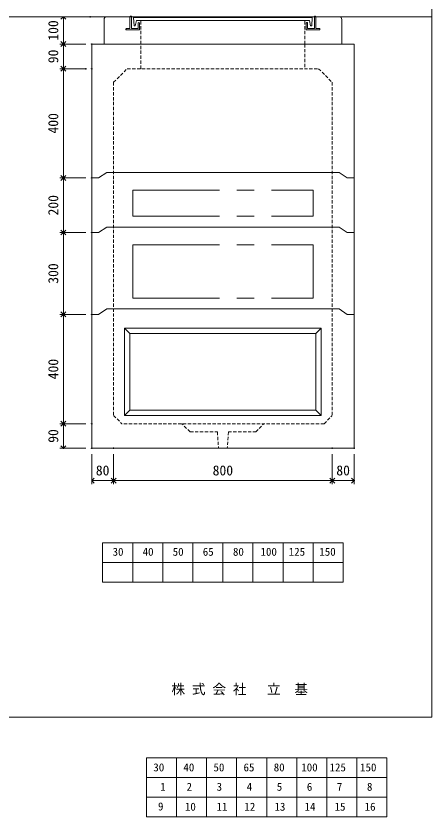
# Model space of a CAD drawing. Units: millimetres, scale not verified. Extents: x -4890 to 18490, y -2320 to 2320.
# Drawn here: x 3368 to 4890, y -2320 to 613 of the extents above; entities that cross this region are included whole.
import ezdxf
from ezdxf.enums import TextEntityAlignment as Align

# ---------------------------------------------------------------- set-up
doc = ezdxf.new("R2010")
doc.units = ezdxf.units.MM
doc.header["$LTSCALE"] = 10
doc.header["$PDMODE"] = 32
doc.header["$PDSIZE"] = 2
doc.linetypes.add('DASHED1', pattern=[1.8, 1.2, -0.6])
doc.linetypes.add('USER2', pattern=[50.8, 31.75, -6.35, 6.35, -6.35])
doc.layers.add('0-1_Defpoints', color=7, linetype='Continuous')
for name, color, linetype, lineweight in [('0-2_waku', 7, 'Continuous', 18), ('0-3_gaikei', 7, 'Continuous', 18), ('0-4_kakure', 7, 'DASHED1', 5), ('0-5_sunpou', 7, 'Continuous', 5), ('0-9_uchigawa', 6, 'Continuous', 18), ('0-B_futa', 3, 'Continuous', 18), ('0-C_GL', 4, 'Continuous', 18), ('0-E_文字１', 7, 'Continuous', 18), ('1-3_uchigawa2', 6, 'USER2', 18), ('1-5_文字２', 7, 'Continuous', 5)]:
    doc.layers.add(name, color=color, linetype=linetype, lineweight=lineweight)
doc.styles.add('ＭＳ ゴシック', font='')
doc.styles.get('ＭＳ ゴシック').set_extended_font_data('MS Gothic')

# ---------------------------------------------------------------- blocks, each defined once
blk = doc.blocks.new('_Open90')
at = {"layer": '0-5_sunpou'}
blk.add_line((0, 0), (-1, 0), dxfattribs=at)
blk.add_lwpolyline([(-0.5, 0.5), (0, 0), (-0.5, -0.5)], dxfattribs=at)
blk = doc.blocks.new('D54')
at = {"layer": '0-1_Defpoints'}
for p in [(5092.32, 1704.36), (4988.83, 1304.36), (5092.32, 1304.36)]:
    blk.add_point(p, dxfattribs=at)
at = {"layer": '0-5_sunpou'}
for p, q in [((5070.32, 1704.36), (4975.83, 1704.36)), ((4988.83, 1686.36), (4988.83, 1322.36)), ((5070.32, 1304.36), (4975.83, 1304.36))]:
    blk.add_line(p, q, dxfattribs=at)
at = {"layer": '0-5_sunpou', "xscale": 18, "yscale": 18}
for p, rotation in [((4988.83, 1704.36), 90), ((4988.83, 1304.36), 270)]:
    blk.add_blockref('_Open90', p, dxfattribs=dict(at, rotation=rotation))
at = {"layer": '0-5_sunpou', "style": 'ＭＳ ゴシック'}
blk.add_text('400', height=36.66, rotation=90, dxfattribs=at).set_placement((4980.83, 1466.86), align=Align.BOTTOM_LEFT)
blk = doc.blocks.new('D55')
at = {"layer": '0-1_Defpoints'}
for p in [(5092.32, 1304.36), (4988.83, 1214.36), (5092.32, 1214.36)]:
    blk.add_point(p, dxfattribs=at)
at = {"layer": '0-5_sunpou'}
for p, q in [((5070.32, 1304.36), (4975.83, 1304.36)), ((4988.83, 1286.36), (4988.83, 1232.36)), ((5070.32, 1214.36), (4975.83, 1214.36))]:
    blk.add_line(p, q, dxfattribs=at)
at = {"layer": '0-5_sunpou', "xscale": 18, "yscale": 18}
for p, rotation in [((4988.83, 1304.36), 90), ((4988.83, 1214.36), 270)]:
    blk.add_blockref('_Open90', p, dxfattribs=dict(at, rotation=rotation))
at = {"layer": '0-5_sunpou', "style": 'ＭＳ ゴシック'}
blk.add_text('90', height=36.66, rotation=90, dxfattribs=at).set_placement((4980.83, 1234.36), align=Align.BOTTOM_LEFT)
blk = doc.blocks.new('D56')
at = {"layer": '0-1_Defpoints'}
for p in [(5092.32, 1214.36), (5172.32, 1214.36), (5172.32, 1095.97)]:
    blk.add_point(p, dxfattribs=at)
at = {"layer": '0-5_sunpou'}
for p, q in [((5092.32, 1192.36), (5092.32, 1082.97)), ((5172.32, 1192.36), (5172.32, 1082.97)), ((5110.32, 1095.97), (5154.32, 1095.97))]:
    blk.add_line(p, q, dxfattribs=at)
at = {"layer": '0-5_sunpou', "xscale": 18, "yscale": 18, "rotation": 180}
blk.add_blockref('_Open90', (5092.32, 1095.97), dxfattribs=at)
at = {"layer": '0-5_sunpou', "xscale": 18, "yscale": 18}
blk.add_blockref('_Open90', (5172.32, 1095.97), dxfattribs=at)
at = {"layer": '0-5_sunpou', "style": 'ＭＳ ゴシック'}
blk.add_text('80', height=36.66, dxfattribs=at).set_placement((5107.32, 1103.97), align=Align.BOTTOM_LEFT)
blk = doc.blocks.new('D57')
at = {"layer": '0-1_Defpoints'}
for p in [(5172.32, 1214.36), (5972.32, 1214.36), (5972.32, 1095.97)]:
    blk.add_point(p, dxfattribs=at)
at = {"layer": '0-5_sunpou'}
for p, q in [((5172.32, 1192.36), (5172.32, 1082.97)), ((5972.32, 1192.36), (5972.32, 1082.97)), ((5190.32, 1095.97), (5954.32, 1095.97))]:
    blk.add_line(p, q, dxfattribs=at)
at = {"layer": '0-5_sunpou', "xscale": 18, "yscale": 18, "rotation": 180}
blk.add_blockref('_Open90', (5172.32, 1095.97), dxfattribs=at)
at = {"layer": '0-5_sunpou', "xscale": 18, "yscale": 18}
blk.add_blockref('_Open90', (5972.32, 1095.97), dxfattribs=at)
at = {"layer": '0-5_sunpou', "style": 'ＭＳ ゴシック'}
blk.add_text('800', height=36.66, dxfattribs=at).set_placement((5534.82, 1103.97), align=Align.BOTTOM_LEFT)
blk = doc.blocks.new('D58')
at = {"layer": '0-1_Defpoints'}
for p in [(5972.32, 1214.36), (6052.32, 1214.36), (6052.32, 1095.97)]:
    blk.add_point(p, dxfattribs=at)
at = {"layer": '0-5_sunpou'}
for p, q in [((5972.32, 1192.36), (5972.32, 1082.97)), ((6052.32, 1192.36), (6052.32, 1082.97)), ((5990.32, 1095.97), (6034.32, 1095.97))]:
    blk.add_line(p, q, dxfattribs=at)
at = {"layer": '0-5_sunpou', "xscale": 18, "yscale": 18, "rotation": 180}
blk.add_blockref('_Open90', (5972.32, 1095.97), dxfattribs=at)
at = {"layer": '0-5_sunpou', "xscale": 18, "yscale": 18}
blk.add_blockref('_Open90', (6052.32, 1095.97), dxfattribs=at)
at = {"layer": '0-5_sunpou', "style": 'ＭＳ ゴシック'}
blk.add_text('80', height=36.66, dxfattribs=at).set_placement((5987.32, 1103.97), align=Align.BOTTOM_LEFT)
blk = doc.blocks.new('D59')
at = {"layer": '0-1_Defpoints'}
for p in [(5086.77, 2794.36), (4988.83, 2694.36), (5092.32, 2694.36)]:
    blk.add_point(p, dxfattribs=at)
at = {"layer": '0-5_sunpou'}
for p, q in [((5064.77, 2794.36), (4975.83, 2794.36)), ((4988.83, 2776.36), (4988.83, 2712.36)), ((5070.32, 2694.36), (4975.83, 2694.36))]:
    blk.add_line(p, q, dxfattribs=at)
at = {"layer": '0-5_sunpou', "xscale": 18, "yscale": 18}
for p, rotation in [((4988.83, 2794.36), 90), ((4988.83, 2694.36), 270)]:
    blk.add_blockref('_Open90', p, dxfattribs=dict(at, rotation=rotation))
at = {"layer": '0-5_sunpou', "style": 'ＭＳ ゴシック'}
blk.add_text('100', height=36.66, rotation=90, dxfattribs=at).set_placement((4980.83, 2706.86), align=Align.BOTTOM_LEFT)
blk = doc.blocks.new('D60')
at = {"layer": '0-1_Defpoints'}
for p in [(5092.32, 2694.36), (4988.83, 2604.36), (5092.32, 2604.36)]:
    blk.add_point(p, dxfattribs=at)
at = {"layer": '0-5_sunpou'}
for p, q in [((5070.32, 2694.36), (4975.83, 2694.36)), ((4988.83, 2676.36), (4988.83, 2622.36)), ((5070.32, 2604.36), (4975.83, 2604.36))]:
    blk.add_line(p, q, dxfattribs=at)
at = {"layer": '0-5_sunpou', "xscale": 18, "yscale": 18}
for p, rotation in [((4988.83, 2694.36), 90), ((4988.83, 2604.36), 270)]:
    blk.add_blockref('_Open90', p, dxfattribs=dict(at, rotation=rotation))
at = {"layer": '0-5_sunpou', "style": 'ＭＳ ゴシック'}
blk.add_text('90', height=36.66, rotation=90, dxfattribs=at).set_placement((4980.83, 2624.36), align=Align.BOTTOM_LEFT)
blk = doc.blocks.new('D61')
at = {"layer": '0-1_Defpoints'}
for p in [(5070.32, 2604.36), (4988.83, 2204.36), (5092.32, 2204.36)]:
    blk.add_point(p, dxfattribs=at)
at = {"layer": '0-5_sunpou'}
for p, q in [((5048.32, 2604.36), (4975.83, 2604.36)), ((4988.83, 2586.36), (4988.83, 2222.36)), ((5070.32, 2204.36), (4975.83, 2204.36))]:
    blk.add_line(p, q, dxfattribs=at)
at = {"layer": '0-5_sunpou', "xscale": 18, "yscale": 18}
for p, rotation in [((4988.83, 2604.36), 90), ((4988.83, 2204.36), 270)]:
    blk.add_blockref('_Open90', p, dxfattribs=dict(at, rotation=rotation))
at = {"layer": '0-5_sunpou', "style": 'ＭＳ ゴシック'}
blk.add_text('400', height=36.66, rotation=90, dxfattribs=at).set_placement((4980.83, 2366.86), align=Align.BOTTOM_LEFT)
blk = doc.blocks.new('D62')
at = {"layer": '0-1_Defpoints'}
for p in [(5092.32, 2204.36), (4988.83, 2004.36), (5092.32, 2004.36)]:
    blk.add_point(p, dxfattribs=at)
at = {"layer": '0-5_sunpou'}
for p, q in [((5070.32, 2204.36), (4975.83, 2204.36)), ((4988.83, 2186.36), (4988.83, 2022.36)), ((5070.32, 2004.36), (4975.83, 2004.36))]:
    blk.add_line(p, q, dxfattribs=at)
at = {"layer": '0-5_sunpou', "xscale": 18, "yscale": 18}
for p, rotation in [((4988.83, 2204.36), 90), ((4988.83, 2004.36), 270)]:
    blk.add_blockref('_Open90', p, dxfattribs=dict(at, rotation=rotation))
at = {"layer": '0-5_sunpou', "style": 'ＭＳ ゴシック'}
blk.add_text('200', height=36.66, rotation=90, dxfattribs=at).set_placement((4980.83, 2066.86), align=Align.BOTTOM_LEFT)
blk = doc.blocks.new('D63')
at = {"layer": '0-1_Defpoints'}
for p in [(5092.32, 2004.36), (4988.83, 1704.36), (5092.32, 1704.36)]:
    blk.add_point(p, dxfattribs=at)
at = {"layer": '0-5_sunpou'}
for p, q in [((5070.32, 2004.36), (4975.83, 2004.36)), ((4988.83, 1986.36), (4988.83, 1722.36)), ((5070.32, 1704.36), (4975.83, 1704.36))]:
    blk.add_line(p, q, dxfattribs=at)
at = {"layer": '0-5_sunpou', "xscale": 18, "yscale": 18}
for p, rotation in [((4988.83, 2004.36), 90), ((4988.83, 1704.36), 270)]:
    blk.add_blockref('_Open90', p, dxfattribs=dict(at, rotation=rotation))
at = {"layer": '0-5_sunpou', "style": 'ＭＳ ゴシック'}
blk.add_text('300', height=36.66, rotation=90, dxfattribs=at).set_placement((4980.83, 1816.86), align=Align.BOTTOM_LEFT)

msp = doc.modelspace()

# ---------------------------------------------------------------- linework, layer by layer
at = {"layer": '0-2_waku'}
for p, q in [((3685, -1315.95), (3685, -1459.95)), ((3685, -1315.95), (3685, -1459.95)), ((3685, -1315.95), (3685, -1459.95)), ((3685, -1315.95), (3685, -1459.95)), ((3685, -1315.95), (4565, -1315.95)), ((3795, -1315.95), (3795, -1459.95)), ((3905, -1315.95), (3905, -1459.95)), ((3905, -1315.95), (3905, -1459.95)), ((4015, -1315.95), (4015, -1459.95)), ((4125, -1315.95), (4125, -1459.95)), ((4235, -1315.95), (4235, -1459.95)), ((4345, -1315.95), (4345, -1459.95)), ((4455, -1315.95), (4455, -1459.95)), ((4565, -1315.95), (4565, -1459.95)), ((3685, -1387.95), (4565, -1387.95)), ((3685, -1459.95), (4565, -1459.95)), ((-1230, -1954.95), (4890, -1954.95)), ((-1230, -1954.95), (4890, -1954.95))]:
    msp.add_line(p, q, dxfattribs=at)
msp.add_lwpolyline([(-1230, 2320.05), (4890, 2320.05), (4890, -1954.95)], dxfattribs=at)
at = {"layer": '0-3_gaikei'}
for p, q in [((3690, 510.05), (3690, 600.05)), ((3700, 610.05), (3785, 610.05)), ((4465, 610.05), (4550, 610.05)), ((4560, 510.05), (4560, 600.05)), ((3645, -969.95), (3645, 510.05)), ((3690, 510.05), (3800, 510.05)), ((3725, 510.05), (4525, 510.05)), ((4560, 510.05), (4450, 510.05)), ((4605, 510.05), (4605, -969.95)), ((3670, 20.05), (3700, 40.05)), ((3670, 20.05), (3700, 40.05)), ((3700, 40.05), (4550, 40.05)), ((4550, 40.05), (4580, 20.05)), ((4550, 40.05), (4580, 20.05)), ((3670, 20.05), (3645, 20.05)), ((3670, 20.05), (3645, 20.05)), ((4580, 20.05), (4605, 20.05)), ((4580, 20.05), (4605, 20.05)), ((3670, -179.95), (3700, -159.95)), ((3670, -179.95), (3700, -159.95)), ((3700, -159.95), (4550, -159.95)), ((4550, -159.95), (4580, -179.95)), ((4550, -159.95), (4580, -179.95)), ((3670, -179.95), (3645, -179.95)), ((3670, -179.95), (3645, -179.95)), ((4580, -179.95), (4605, -179.95)), ((4580, -179.95), (4605, -179.95)), ((3670, -479.95), (3700, -459.95)), ((3670, -479.95), (3700, -459.95)), ((3670, -479.95), (3700, -459.95)), ((3670, -479.95), (3700, -459.95)), ((3670, -479.95), (3700, -459.95)), ((3670, -479.95), (3700, -459.95)), ((3700, -459.95), (4550, -459.95)), ((4550, -459.95), (4580, -479.95)), ((4550, -459.95), (4580, -479.95)), ((4550, -459.95), (4580, -479.95)), ((4550, -459.95), (4580, -479.95)), ((4550, -459.95), (4580, -479.95)), ((4550, -459.95), (4580, -479.95)), ((3670, -479.95), (3645, -479.95)), ((3670, -479.95), (3645, -479.95)), ((3670, -479.95), (3645, -479.95)), ((3670, -479.95), (3645, -479.95)), ((3670, -479.95), (3645, -479.95)), ((3670, -479.95), (3645, -479.95)), ((3645, -479.95), (3645, -969.95)), ((4580, -479.95), (4605, -479.95)), ((4580, -479.95), (4605, -479.95)), ((4580, -479.95), (4605, -479.95)), ((4580, -479.95), (4605, -479.95)), ((4580, -479.95), (4605, -479.95)), ((4580, -479.95), (4605, -479.95)), ((4605, -479.95), (4605, -969.95)), ((4605, -969.95), (3645, -969.95)), ((3645, -969.95), (3725, -969.95)), ((4605, -969.95), (3645, -969.95)), ((3645, -969.95), (3725, -969.95))]:
    msp.add_line(p, q, dxfattribs=at)
at = {"layer": '0-3_gaikei', "lineweight": 5}
for p, q in [((3700, 40.05), (4550, 40.05)), ((3700, 40.05), (4550, 40.05)), ((3700, -159.95), (4550, -159.95)), ((3700, -159.95), (4550, -159.95)), ((3700, -459.95), (4550, -459.95)), ((3700, -459.95), (4550, -459.95)), ((3700, -459.95), (4550, -459.95)), ((3700, -459.95), (4550, -459.95)), ((3700, -459.95), (4550, -459.95)), ((3700, -459.95), (4550, -459.95))]:
    msp.add_line(p, q, dxfattribs=at)
at = {"layer": '0-3_gaikei'}
msp.add_lwpolyline([(3775, 510.05), (3645, 510.05), (4605, 510.05)], dxfattribs=at)
msp.add_lwpolyline([(3775, 510.05), (3645, 510.05), (4605, 510.05)], dxfattribs=at)
for centre, radius, start, end in [((3699.42, 600.63), 9.44, 86.47383, 183.52617), ((4550.33, 600.38), 9.68, 358.04251, 91.95749)]:
    msp.add_arc(centre, radius, start, end, dxfattribs=at)
at = {"layer": '0-4_kakure'}
for p, q in [((3825, 510.05), (3825, 596.55)), ((4425, 510.05), (4425, 596.55)), ((3825, 420.05), (3825, 508.82)), ((4425, 510.05), (4425, 418.82)), ((3725, 370.05), (3775, 420.05)), ((3775, 420.05), (4475, 420.05)), ((3775, 420.05), (4475, 420.05)), ((3775, 420.05), (4475, 420.05)), ((3775, 420.05), (4475, 420.05)), ((4475, 420.05), (4525, 370.05)), ((3725, 370.05), (3725, -849.95)), ((3725, -849.95), (3755, -879.95)), ((4495, -879.95), (4525, -849.95)), ((4495, -879.95), (3755, -879.95)), ((4005, -909.95), (3975, -879.95)), ((4005, -909.95), (3975, -879.95)), ((4245, -909.95), (4275, -879.95)), ((4245, -909.95), (4275, -879.95)), ((4005, -909.95), (4105, -909.95)), ((4005, -909.95), (4105, -909.95)), ((4105, -909.95), (4109, -969.95)), ((4105, -909.95), (4109, -969.95)), ((4145, -909.95), (4141, -969.95)), ((4145, -909.95), (4141, -969.95)), ((4145, -909.95), (4245, -909.95))]:
    msp.add_line(p, q, dxfattribs=at)
msp.add_lwpolyline([(4475, 420.05), (4525, 370.05), (4525, -849.95)], dxfattribs=at)
at = {"layer": '0-9_uchigawa'}
for p, q in [((3765, -529.95), (3785, -549.95)), ((3765, -529.95), (3765, -829.95)), ((3765, -529.95), (4485, -529.95)), ((3765, -529.95), (3765, -849.88)), ((3765, -529.95), (3785, -549.95)), ((3765, -529.95), (3785, -549.95)), ((3765, -529.95), (3765, -829.95)), ((3765, -529.95), (4485, -529.95)), ((3765, -529.95), (3765, -849.88)), ((3765, -529.95), (3785, -549.95)), ((3785, -549.95), (3785, -809.95)), ((3785, -549.95), (3785, -809.95)), ((3785, -549.95), (3785, -809.95)), ((3785, -549.95), (3785, -809.95)), ((3785, -549.95), (3785, -829.88)), ((3785, -549.95), (3785, -809.95)), ((3785, -549.95), (3785, -809.95)), ((3785, -549.95), (3785, -809.95)), ((3785, -549.95), (3785, -809.95)), ((3785, -549.95), (3785, -829.88)), ((4485, -529.95), (4465, -549.95)), ((4485, -529.95), (4465, -549.95)), ((4465, -829.88), (4465, -549.95)), ((4465, -829.88), (4465, -549.95)), ((4485, -529.95), (4485, -849.88)), ((4485, -529.95), (4485, -849.88)), ((3765, -849.88), (3785, -829.88)), ((3765, -849.88), (4485, -849.88)), ((3785, -829.88), (4465, -829.88)), ((3785, -849.88), (4485, -849.88)), ((4485, -849.88), (4465, -829.88))]:
    msp.add_line(p, q, dxfattribs=at)
for points in [[(3765, -529.95), (3785, -549.95), (3785, -809.95)], [(3765, -529.95), (3785, -549.95), (4465, -549.95)], [(3765, -529.95), (3785, -549.95), (3785, -809.95)], [(3765, -529.95), (3785, -549.95), (4465, -549.95)]]:
    msp.add_lwpolyline(points, dxfattribs=at)
at = {"layer": '0-B_futa'}
for p, q in [((3785, 610.05), (3785, 567.05)), ((3787, 612.05), (3790, 612.05)), ((3790, 612.05), (3790, 567.05)), ((3797.81, 607.55), (4452.14, 607.55)), ((3797.81, 607.55), (3800.3, 577.55)), ((3808.33, 596.55), (3804.01, 577.55)), ((3808.33, 596.55), (4441.67, 596.55)), ((3815, 587.05), (3815, 567.05)), ((3817, 589.05), (3818, 589.05)), ((3820, 587.05), (3820, 562.05)), ((4430, 587.05), (4430, 562.05)), ((4433, 589.05), (4432, 589.05)), ((4435, 587.05), (4435, 567.05)), ((4441.67, 596.55), (4445.99, 577.55)), ((4452.14, 607.55), (4449.89, 577.55)), ((4460, 612.05), (4460, 567.05)), ((4460, 612.05), (4463, 612.05)), ((4465, 610.05), (4465, 567.05)), ((3770, 565.05), (3770, 564.05)), ((3772, 567.05), (3785, 567.05)), ((3820, 562.05), (3772, 562.05)), ((3790, 567.05), (3815, 567.05)), ((3800.3, 577.55), (3804.01, 577.55)), ((4430, 562.05), (4478, 562.05)), ((4460, 567.05), (4435, 567.05)), ((4449.89, 577.55), (4445.99, 577.55)), ((4478, 567.05), (4465, 567.05)), ((4480, 565.05), (4480, 564.05))]:
    msp.add_line(p, q, dxfattribs=at)
for centre, start, end in [((3787, 610.05), 90, 180), ((3817, 587.05), 90, 180), ((3818, 587.05), 0, 90), ((4432, 587.05), 90, 180), ((4433, 587.05), 0, 90), ((4463, 610.05), 0, 90), ((3772, 565.05), 90, 180), ((3772, 564.05), 180, 270), ((4478, 565.05), 0, 90), ((4478, 564.05), 270, 0)]:
    msp.add_arc(centre, 2, start, end, dxfattribs=at)
at = {"layer": '0-C_GL'}
msp.add_line((-1230, 610.05), (4890, 610.05), dxfattribs=at)
msp.add_line((-1230, 610.05), (4890, 610.05), dxfattribs=at)
at = {"layer": '1-3_uchigawa2'}
for p, q in [((3795, -24.95), (3795, -119.95)), ((3795, -24.95), (4455, -24.95)), ((4455, -24.95), (4455, -119.95)), ((3795, -119.95), (4455, -119.95)), ((3795, -224.95), (3795, -419.95)), ((3795, -224.95), (4455, -224.95)), ((4455, -224.95), (4455, -419.95)), ((3795, -419.95), (4455, -419.95))]:
    msp.add_line(p, q, dxfattribs=at)
at = {"layer": '1-5_文字２'}
for p, q in [((3845.38, -2104.15), (3845.38, -2248.15)), ((3845.38, -2104.15), (3845.38, -2248.15)), ((3845.38, -2104.15), (3845.38, -2248.15)), ((3845.38, -2104.15), (3845.38, -2248.15)), ((3845.38, -2104.15), (4725.38, -2104.15)), ((3845.38, -2104.15), (3845.38, -2248.15)), ((3845.38, -2104.15), (3845.38, -2248.15)), ((3845.38, -2104.15), (3845.38, -2248.15)), ((3845.38, -2104.15), (3845.38, -2248.15)), ((3845.38, -2104.15), (4725.38, -2104.15)), ((3955.38, -2104.15), (3955.38, -2248.15)), ((3955.38, -2104.15), (3955.38, -2248.15)), ((4065.38, -2104.15), (4065.38, -2248.15)), ((4065.38, -2104.15), (4065.38, -2248.15)), ((4065.38, -2104.15), (4065.38, -2248.15)), ((4065.38, -2104.15), (4065.38, -2248.15)), ((4175.38, -2104.15), (4175.38, -2248.15)), ((4175.38, -2104.15), (4175.38, -2248.15)), ((4285.38, -2104.15), (4285.38, -2248.15)), ((4285.38, -2104.15), (4285.38, -2248.15)), ((4395.38, -2104.15), (4395.38, -2248.15)), ((4395.38, -2104.15), (4395.38, -2248.15)), ((4505.38, -2104.15), (4505.38, -2248.15)), ((4505.38, -2104.15), (4505.38, -2248.15)), ((4615.38, -2104.15), (4615.38, -2248.15)), ((4615.38, -2104.15), (4615.38, -2248.15)), ((4725.38, -2104.15), (4725.38, -2248.15)), ((4725.38, -2104.15), (4725.38, -2248.15)), ((3845.38, -2176.15), (4725.38, -2176.15)), ((3845.38, -2176.15), (4725.38, -2176.15)), ((3845.38, -2248.15), (4725.38, -2248.15)), ((3845.38, -2248.15), (4725.38, -2248.15)), ((3845.38, -2248.15), (3845.38, -2320.15)), ((3845.38, -2248.15), (3845.38, -2320.15)), ((3845.38, -2248.15), (3845.38, -2320.15)), ((3845.38, -2248.15), (3845.38, -2320.15)), ((3845.38, -2248.15), (4725.38, -2248.15)), ((3845.38, -2248.15), (3845.38, -2320.15)), ((3845.38, -2248.15), (3845.38, -2320.15)), ((3845.38, -2248.15), (3845.38, -2320.15)), ((3845.38, -2248.15), (3845.38, -2320.15)), ((3845.38, -2248.15), (4725.38, -2248.15)), ((3955.38, -2248.15), (3955.38, -2320.15)), ((3955.38, -2248.15), (3955.38, -2320.15)), ((4065.38, -2248.15), (4065.38, -2320.15)), ((4065.38, -2248.15), (4065.38, -2320.15)), ((4065.38, -2248.15), (4065.38, -2320.15)), ((4065.38, -2248.15), (4065.38, -2320.15)), ((4175.38, -2248.15), (4175.38, -2320.15)), ((4175.38, -2248.15), (4175.38, -2320.15)), ((4285.38, -2248.15), (4285.38, -2320.15)), ((4285.38, -2248.15), (4285.38, -2320.15)), ((4395.38, -2248.15), (4395.38, -2320.15)), ((4395.38, -2248.15), (4395.38, -2320.15)), ((4505.38, -2248.15), (4505.38, -2320.15)), ((4505.38, -2248.15), (4505.38, -2320.15)), ((4615.38, -2248.15), (4615.38, -2320.15)), ((4615.38, -2248.15), (4615.38, -2320.15)), ((4725.38, -2248.15), (4725.38, -2320.15)), ((4725.38, -2248.15), (4725.38, -2320.15)), ((3845.38, -2320.15), (4725.38, -2320.15)), ((3845.38, -2320.15), (4725.38, -2320.15))]:
    msp.add_line(p, q, dxfattribs=at)

# ---------------------------------------------------------------- block references
at = {"layer": '0-5_sunpou'}
for name in ['D59', 'D60', 'D61', 'D62', 'D63', 'D54', 'D55', 'D56', 'D57', 'D58']:
    msp.add_blockref(name, (-1447.32, -2184.31), dxfattribs=at)

# ---------------------------------------------------------------- texts
at = {"layer": '0-E_文字１', "style": 'ＭＳ ゴシック'}
for s, height, p in [('30', 29.33, (3721.39, -1372.39)), ('40', 29.33, (3831.39, -1372.39)), ('50', 29.33, (3941.39, -1372.39)), ('65', 29.33, (4051.39, -1372.39)), ('80', 29.33, (4161.79, -1372.39)), ('100', 29.33, (4262.67, -1372.39)), ('125', 29.33, (4366.05, -1372.39)), ('150', 29.33, (4477.82, -1372.39)), ('株 式 会 社 \u3000立\u3000基', 36.66, (3936.53, -1881.31))]:
    msp.add_text(s, height=height, dxfattribs=at).set_placement(p, align=Align.BOTTOM_LEFT)
at = {"layer": '1-5_文字２', "style": 'ＭＳ ゴシック'}
for s, p in [('30', (3870.53, -2161.97)), ('30', (3870.53, -2161.97)), ('40', (3980.53, -2161.97)), ('40', (3980.53, -2161.97)), ('50', (4090.53, -2161.97)), ('50', (4090.53, -2161.97)), ('65', (4200.53, -2161.97)), ('65', (4200.53, -2161.97)), ('80', (4310.94, -2161.97)), ('80', (4310.94, -2161.97)), ('100', (4411.81, -2161.97)), ('100', (4411.81, -2161.97)), ('125', (4515.2, -2161.97)), ('125', (4515.2, -2161.97)), ('150', (4626.96, -2161.97)), ('150', (4626.96, -2161.97)), ('1', (3895.68, -2233)), ('2', (3992.11, -2233)), ('3', (4102.11, -2233)), ('4', (4212.11, -2233)), ('5', (4322.11, -2233)), ('6', (4432.11, -2233)), ('7', (4542.11, -2233)), ('8', (4652.11, -2233)), ('9', (3887.61, -2305)), ('10', (3986.03, -2305.97)), ('11', (4101.52, -2305.97)), ('12', (4203.73, -2305.97)), ('13', (4313.73, -2305.97)), ('14', (4423.73, -2305.97)), ('15', (4533.73, -2305.97)), ('16', (4643.73, -2305.97))]:
    msp.add_text(s, height=29.33, dxfattribs=at).set_placement(p, align=Align.BOTTOM_LEFT)

doc.saveas('drawing.dxf')
